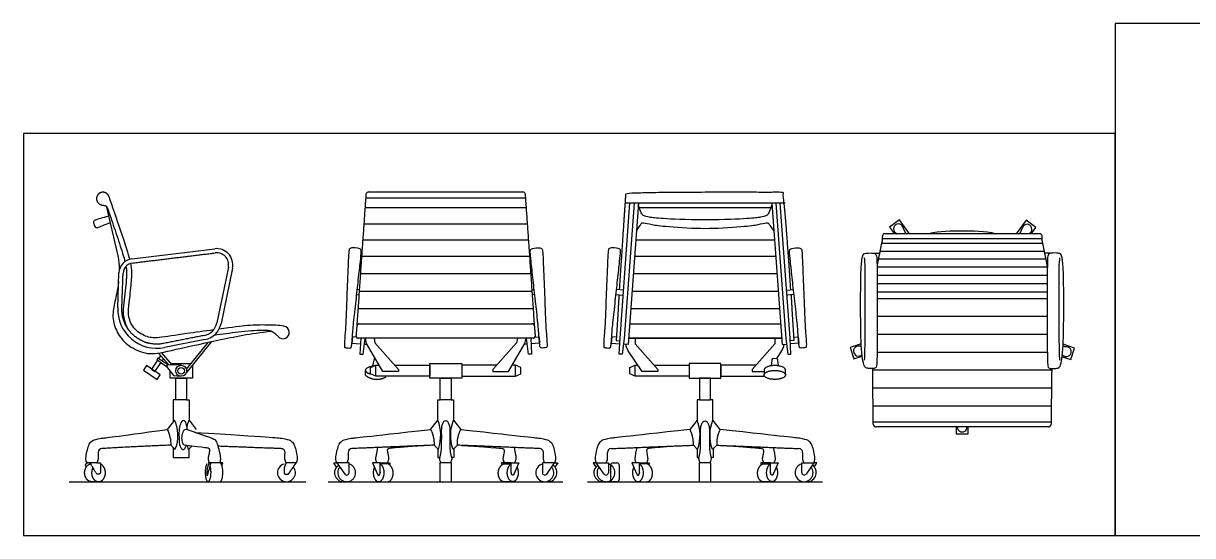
# Model space of a CAD drawing. Header units: millimetres. Extents: x 0.03 to 5.49, y -0.37 to 7.69.
# Drawn here: x 0.026 to 3.508, y 6.169 to 7.693 of the extents above; entities that cross this region are included whole.
import ezdxf

# ---------------------------------------------------------------- set-up
doc = ezdxf.new("R2010")
doc.units = ezdxf.units.MM
for name, color, linetype, true_color in [('AG-DETAILS', 7, 'Continuous', 0x66ffff), ('AG-DIAGRAM', 7, 'Continuous', 0xfecc66), ('AG-FURNITURE', 7, 'Continuous', 0x66ccff), ('X-VPRT', 6, 'Continuous', 0xff00ff)]:
    doc.layers.add(name, color=color, linetype=linetype, true_color=true_color)

msp = doc.modelspace()

# ---------------------------------------------------------------- linework, layer by layer
at = {"layer": 'AG-DETAILS'}
for points in [[(1.521, 7.1731), (1.2837, 7.1731), (1.0464, 7.1731)], [(1.5231, 7.1439), (1.2837, 7.1439), (1.0443, 7.1439)], [(2.2516, 7.1439), (2.0558, 7.1439), (1.8601, 7.1439)], [(1.5265, 7.0957), (1.2837, 7.0957), (1.0409, 7.0957)], [(1.5299, 7.0475), (1.2837, 7.0475), (1.0375, 7.0475)], [(2.2624, 7.0475), (2.0558, 7.0475), (1.8492, 7.0475)], [(2.5818, 7.0386), (2.8217, 7.0386), (3.0615, 7.0386)], [(2.5836, 7.0526), (2.8217, 7.0526), (3.0597, 7.0526)], [(1.5332, 6.9993), (1.2837, 6.9993), (1.0341, 6.9993)], [(2.266, 6.9993), (2.0558, 6.9993), (1.8457, 6.9993)], [(2.5768, 7.0154), (2.8217, 7.0154), (3.0665, 7.0154)], [(2.5681, 6.969), (2.8217, 6.969), (3.0753, 6.969)], [(2.5722, 6.9922), (2.8217, 6.9922), (3.0712, 6.9922)], [(1.5368, 6.9473), (1.2837, 6.9473), (1.0305, 6.9473)], [(2.2698, 6.9473), (2.0558, 6.9473), (1.8419, 6.9473)], [(2.5681, 6.944), (2.8217, 6.944), (3.0752, 6.944)], [(1.5404, 6.8953), (1.2837, 6.8953), (1.0269, 6.8953)], [(2.2736, 6.8953), (2.0558, 6.8953), (1.8381, 6.8953)], [(2.5681, 6.919), (2.8217, 6.919), (3.0752, 6.919)], [(2.5681, 6.894), (2.8217, 6.894), (3.0752, 6.894)], [(1.544, 6.8433), (1.2837, 6.8433), (1.0233, 6.8433)], [(2.2774, 6.8433), (2.0558, 6.8433), (1.8343, 6.8433)], [(1.8311, 6.7991), (2.0558, 6.7991), (2.2806, 6.7991)], [(3.0752, 6.8207), (2.8217, 6.8207), (2.5681, 6.8207)], [(3.0752, 6.7674), (2.8217, 6.7674), (2.5681, 6.7674)], [(3.0752, 6.7142), (2.8217, 6.7142), (2.5681, 6.7142)], [(3.0882, 6.6609), (2.8217, 6.6609), (2.5551, 6.6609)], [(3.0877, 6.6077), (2.8217, 6.6077), (2.5557, 6.6077)], [(3.0866, 6.5544), (2.8217, 6.5544), (2.5567, 6.5544)], [(3.0866, 6.5067), (2.8217, 6.5067), (2.5567, 6.5067)]]:
    msp.add_lwpolyline(points, dxfattribs=at)
at = {"layer": 'AG-DIAGRAM'}
for points in [[(0.1625, 6.3293), (0.8667, 6.3293)], [(0.9337, 6.3293), (1.6328, 6.3293)], [(1.7063, 6.3293), (2.4054, 6.3293)]]:
    msp.add_lwpolyline(points, dxfattribs=at)
at = {"layer": 'AG-FURNITURE'}
for p, q in [((0.3487, 6.9922), (0.5958, 7.0224)), ((0.6366, 6.9675), (0.6025, 6.8022)), ((0.6487, 6.965), (0.6146, 6.7997)), ((0.3068, 6.8471), (0.3106, 6.9506)), ((1.0273, 6.9004), (1.0203, 6.901)), ((1.5401, 6.9004), (1.547, 6.901)), ((1.8132, 6.8994), (1.7925, 6.901)), ((2.2984, 6.8994), (2.3192, 6.901)), ((1.0187, 6.8859), (1.0262, 6.8853)), ((1.5487, 6.8859), (1.5411, 6.8853)), ((1.7909, 6.8859), (1.8121, 6.8843)), ((2.3208, 6.8859), (2.2995, 6.8843)), ((0.5668, 6.7522), (0.4459, 6.7284)), ((0.4759, 6.5124), (0.4543, 6.4848)), ((0.2487, 6.4164), (0.2487, 6.3953)), ((0.2449, 6.3852), (0.2155, 6.3852)), ((0.2487, 6.3953), (0.2449, 6.3852)), ((0.9891, 6.3852), (0.9597, 6.3852)), ((0.993, 6.3953), (0.9891, 6.3852)), ((1.5783, 6.3852), (1.5744, 6.3953)), ((1.6077, 6.3852), (1.5783, 6.3852)), ((1.7319, 6.3852), (1.7612, 6.3852)), ((1.7612, 6.3852), (1.7651, 6.3953)), ((2.3465, 6.3953), (2.3504, 6.3852)), ((2.3504, 6.3852), (2.3798, 6.3852)), ((1.0885, 6.3563), (1.0885, 6.3557)), ((1.4789, 6.3563), (1.4789, 6.3557)), ((1.8606, 6.3563), (1.8606, 6.3557)), ((2.251, 6.3563), (2.251, 6.3557))]:
    msp.add_line(p, q, dxfattribs=at)
for points in [[(0.2721, 7.15), (0.3079, 6.9971)], [(1.8447, 7.1579), (1.8153, 6.755), (1.8096, 6.7084), (1.8005, 6.7088), (1.8028, 6.756), (1.8321, 7.1579)], [(1.8573, 7.1579), (1.8266, 6.7377), (1.8133, 6.7388)], [(2.2544, 7.1579), (2.2851, 6.7377), (2.2984, 6.7388)], [(2.2669, 7.1579), (2.2964, 6.755), (2.302, 6.7084), (2.3112, 6.7088), (2.3089, 6.756), (2.2795, 7.1579)], [(2.6648, 7.0669), (2.6348, 7.1082), (2.6056, 7.087), (2.6202, 7.0669)], [(3.027, 7.0669), (3.0409, 7.0859), (3.0117, 7.1071), (2.9824, 7.0669)], [(2.5577, 7.0091), (2.5755, 7.0091)], [(3.0856, 7.0091), (3.0678, 7.0091)], [(3.0752, 6.8739), (2.8217, 6.8739), (2.5681, 6.8739)], [(1.797, 6.8427), (1.7912, 6.7492), (1.8024, 6.7487)], [(2.3147, 6.8427), (2.3205, 6.7492), (2.3093, 6.7487)], [(1.0177, 6.7595), (1.0058, 6.7605), (1.0043, 6.7418), (1.0298, 6.7397)], [(1.0306, 6.756), (1.0283, 6.7088), (1.0375, 6.7084), (1.0433, 6.756)], [(1.0701, 6.756), (1.0729, 6.7426), (1.143, 6.6634), (1.143, 6.6567), (1.0962, 6.6567), (1.048, 6.7406), (1.0445, 6.756)], [(1.4972, 6.756), (1.4945, 6.7426), (1.4244, 6.6634), (1.4244, 6.6567), (1.4711, 6.6567), (1.5193, 6.7406), (1.5228, 6.756)], [(1.5368, 6.756), (1.539, 6.7088), (1.5299, 6.7084), (1.5241, 6.756)], [(1.5496, 6.7595), (1.5615, 6.7605), (1.563, 6.7418), (1.5375, 6.7397)], [(1.7918, 6.7594), (1.778, 6.7605), (1.7765, 6.7418), (1.802, 6.7397)], [(1.8477, 6.756), (1.8477, 6.7396), (1.9152, 6.6634), (1.9152, 6.6567), (1.8684, 6.6567), (1.827, 6.7191), (1.8209, 6.7319), (1.8209, 6.7382)], [(2.2837, 6.756), (2.0558, 6.756), (1.8279, 6.756)], [(1.828, 6.756), (2.0558, 6.756), (2.2837, 6.756)], [(2.264, 6.756), (2.264, 6.7396), (2.1965, 6.6634), (2.1965, 6.6567), (2.2318, 6.6567)], [(2.3199, 6.7594), (2.3337, 6.7605), (2.3352, 6.7418), (2.3097, 6.7397)], [(0.5115, 6.6645), (0.5762, 6.7439)], [(0.5862, 6.7461), (0.5117, 6.6546)], [(1.0412, 6.7388), (1.0495, 6.7381)], [(1.5262, 6.7388), (1.5179, 6.7381)], [(2.2692, 6.6958), (2.2847, 6.7191), (2.2908, 6.7319), (2.2908, 6.7382)], [(2.5209, 6.7395), (2.4882, 6.7288), (2.4993, 6.6945), (2.524, 6.7025)], [(3.1192, 6.7013), (3.1452, 6.6928), (3.1564, 6.7271), (3.1223, 6.7382)], [(0.4254, 6.6908), (0.4074, 6.6643), (0.4179, 6.6572), (0.4359, 6.6837)], [(0.4587, 6.677), (0.4283, 6.7122)], [(0.4348, 6.7046), (0.4286, 6.6955)], [(0.4358, 6.7135), (0.4676, 6.6767)], [(0.4391, 6.6884), (0.4434, 6.6947)], [(1.0671, 6.6743), (1.0721, 6.6986)], [(0.4525, 6.6725), (0.4732, 6.6455), (0.494, 6.643)], [(0.496, 6.6757), (0.4557, 6.6772)], [(0.5293, 6.6762), (0.5293, 6.6378), (0.4626, 6.6378), (0.4626, 6.6593)], [(0.4641, 6.6807), (0.5247, 6.6807)], [(1.0441, 6.6616), (1.0441, 6.647)], [(1.0759, 6.6429), (1.0598, 6.6498), (1.0598, 6.6594), (1.0598, 6.669), (1.0759, 6.676)], [(1.1318, 6.676), (1.2361, 6.676), (1.2361, 6.6429), (1.0759, 6.6429), (1.0759, 6.676), (1.0852, 6.676)], [(1.4355, 6.676), (1.3313, 6.676), (1.3313, 6.6429), (1.4915, 6.6429), (1.4915, 6.676), (1.4822, 6.676)], [(1.4915, 6.6429), (1.5075, 6.6498), (1.5075, 6.6594), (1.5075, 6.669), (1.4915, 6.676)], [(1.8481, 6.6429), (1.832, 6.6498), (1.832, 6.6594), (1.832, 6.669), (1.8481, 6.676)], [(1.904, 6.676), (2.0083, 6.676), (2.0083, 6.6429), (1.8481, 6.6429), (1.8481, 6.676), (1.8556, 6.676)], [(2.2077, 6.676), (2.1034, 6.676), (2.1034, 6.6429), (2.2334, 6.6429)], [(2.2318, 6.6616), (2.2318, 6.647)], [(2.2955, 6.647), (2.2955, 6.6616)], [(0.4797, 6.5731), (0.4725, 6.5731), (0.4725, 6.5081)], [(0.5122, 6.5731), (0.5194, 6.5731), (0.5194, 6.5124), (0.541, 6.4848)], [(1.2387, 6.4848), (1.2602, 6.5124), (1.2602, 6.5731), (1.2674, 6.5731)], [(1.2999, 6.5731), (1.3071, 6.5731), (1.3071, 6.5124), (1.3287, 6.4848)], [(2.0396, 6.5731), (2.0324, 6.5731), (2.0324, 6.5124), (2.0108, 6.4848)], [(2.1008, 6.4848), (2.0793, 6.5124), (2.0793, 6.5731), (2.0721, 6.5731)], [(2.8036, 6.4923), (2.8036, 6.4721), (2.8397, 6.4721), (2.8397, 6.4923)], [(1.2489, 6.4379), (1.2617, 6.4255)], [(1.2599, 6.4273), (1.2599, 6.4014), (1.2657, 6.4014)], [(1.3075, 6.4273), (1.3075, 6.4014), (1.3017, 6.4014)], [(1.3184, 6.4379), (1.3056, 6.4255)], [(2.0211, 6.4379), (2.0339, 6.4255)], [(2.032, 6.4273), (2.032, 6.4014), (2.0378, 6.4014)], [(2.0796, 6.4273), (2.0796, 6.4014), (2.0738, 6.4014)], [(2.0906, 6.4379), (2.0778, 6.4255)], [(0.6112, 6.3852), (0.5761, 6.3852)], [(0.6172, 6.3775), (0.6195, 6.3852), (0.6112, 6.3852)], [(0.9583, 6.3726), (0.9503, 6.3852), (0.9597, 6.3852)], [(0.9597, 6.3852), (0.9829, 6.3519)], [(0.9958, 6.356), (0.9958, 6.3852), (0.9891, 6.3852)], [(1.0885, 6.3557), (1.0885, 6.3852), (1.0659, 6.3852)], [(1.0659, 6.3852), (1.0805, 6.3519)], [(1.0885, 6.3852), (1.1177, 6.3852), (1.1177, 6.3803)], [(1.111, 6.3826), (1.0885, 6.3826)], [(1.4789, 6.3852), (1.4497, 6.3852), (1.4497, 6.3803)], [(1.4563, 6.3826), (1.4789, 6.3826)], [(1.4789, 6.3557), (1.4789, 6.3852), (1.5015, 6.3852)], [(1.5015, 6.3852), (1.4869, 6.3519)], [(1.5783, 6.3852), (1.5715, 6.3852), (1.5715, 6.356)], [(1.5844, 6.3519), (1.6077, 6.3852)], [(1.6077, 6.3852), (1.6171, 6.3852), (1.609, 6.3726)], [(1.7319, 6.3852), (1.7224, 6.3852), (1.7305, 6.3726)], [(1.7551, 6.3519), (1.7319, 6.3852)], [(1.7612, 6.3852), (1.768, 6.3852), (1.768, 6.356)], [(1.8606, 6.3557), (1.8606, 6.3852), (1.8381, 6.3852)], [(1.8381, 6.3852), (1.8526, 6.3519)], [(1.8606, 6.3852), (1.8898, 6.3852), (1.8898, 6.3803)], [(1.8832, 6.3826), (1.8606, 6.3826)], [(2.251, 6.3852), (2.2218, 6.3852), (2.2218, 6.3803)], [(2.2285, 6.3826), (2.251, 6.3826)], [(2.251, 6.3557), (2.251, 6.3852), (2.2736, 6.3852)], [(2.2736, 6.3852), (2.259, 6.3519)], [(2.3437, 6.356), (2.3437, 6.3852), (2.3504, 6.3852)], [(2.3798, 6.3852), (2.3566, 6.3519)], [(2.3812, 6.3726), (2.3892, 6.3852), (2.3798, 6.3852)], [(0.5761, 6.3293), (0.6112, 6.3293)], [(0.9887, 6.3293), (0.9791, 6.3293)], [(1.0841, 6.3293), (1.111, 6.3293)], [(1.4833, 6.3293), (1.4563, 6.3293)], [(1.5786, 6.3293), (1.5882, 6.3293)], [(1.7609, 6.3293), (1.7513, 6.3293)], [(1.8562, 6.3293), (1.8832, 6.3293)], [(2.2554, 6.3293), (2.2285, 6.3293)], [(2.3508, 6.3293), (2.3604, 6.3293)]]:
    msp.add_lwpolyline(points, dxfattribs=at)
for points in [[(0.4229, 6.6926), (0.4525, 6.6725), (0.4557, 6.6772), (0.426, 6.6973)], [(0.3834, 6.6616), (0.4242, 6.6338), (0.4331, 6.6469), (0.3922, 6.6746)], [(1.3313, 6.6378), (1.2361, 6.6378), (1.2361, 6.681), (1.3313, 6.681)], [(2.0083, 6.6378), (2.1034, 6.6378), (2.1034, 6.681), (2.0083, 6.681)], [(0.5122, 6.5731), (0.4797, 6.5731), (0.4797, 6.6378), (0.5122, 6.6378)], [(1.2999, 6.5731), (1.2674, 6.5731), (1.2674, 6.6378), (1.2999, 6.6378)], [(2.0396, 6.5731), (2.0721, 6.5731), (2.0721, 6.6378), (2.0396, 6.6378)], [(1.3012, 6.3852), (1.2661, 6.3852), (1.2661, 6.3293), (1.3012, 6.3293)], [(2.0734, 6.3852), (2.0383, 6.3852), (2.0383, 6.3293), (2.0734, 6.3293)]]:
    msp.add_lwpolyline(points, close=True, dxfattribs=at)
msp.add_polyline3d([(0.4722, 6.4306, 0.0828), (0.4722, 6.4014, 0.0828), (0.514, 6.4014, 0), (0.5198, 6.4014, 0), (0.5198, 6.4273, 0)], dxfattribs=at)
for radius in [0.0164, 0.00972]:
    msp.add_circle((0.496, 6.6593), radius, dxfattribs=at)
for centre, radius, start, end in [((1.0539, 7.1849), 0.0067, 90, 175.9204), ((1.5134, 7.1849), 0.0067, 4.0796, 90), ((2.6318, 7.0816), 0.0145, 22.8799, 229.1201), ((3.0147, 7.0806), 0.0145, 310.8799, 157.1201), ((0.6016, 6.9747), 0.0481, 348.366, 96.9834), ((0.6016, 6.9747), 0.0357, 348.366, 96.9834), ((0.354, 6.949), 0.0435, 96.9834, 177.9255), ((0.354, 6.949), 0.0311, 96.9834, 177.9255), ((0.4234, 6.8429), 0.1167, 177.9255, 281.1519), ((0.555, 6.8119), 0.0485, 281.1519, 348.366), ((0.555, 6.8119), 0.0609, 281.1519, 348.366), ((0.7989, 6.7736), 0.0189, 219.976, 81.5914), ((1.0259, 6.7931), 0.00598, 90, 175.0742), ((1.5415, 6.7931), 0.00598, 4.9258, 90), ((1.0232, 6.7619), 0.00598, 175.0742, 270), ((1.5441, 6.7619), 0.00598, 270, 4.9258), ((2.5124, 6.7177), 0.0145, 94.8799, 301.1201), ((3.1321, 6.7161), 0.0145, 238.8799, 85.1201), ((2.5651, 6.5007), 0.00838, 180, 269.9834), ((2.8217, 6.4918), 0.0145, 177.8753, 2.1247), ((3.0782, 6.5007), 0.00838, 270.0166, 0), ((0.2602, 6.4164), 0.0114, 92.3761, 180), ((1.0044, 6.4164), 0.0114, 92.3761, 180), ((1.563, 6.4164), 0.0114, 0, 87.6239), ((1.7765, 6.4164), 0.0114, 92.3761, 180), ((2.3351, 6.4164), 0.0114, 0, 87.6239), ((0.8093, 6.356), 0.0267, 105.4097, 39.6662), ((0.9791, 6.356), 0.0267, 123.2245, 270.0035), ((0.9887, 6.356), 0.0267, 140.3338, 74.5903), ((1.27, 6.3967), 0.00524, 167.2906, 201.7732), ((1.2974, 6.3967), 0.00524, 338.2268, 12.7094), ((1.5786, 6.356), 0.0267, 105.4097, 39.6662), ((1.5882, 6.356), 0.0267, 269.9965, 56.7755), ((1.7513, 6.356), 0.0267, 123.2245, 270.0035), ((1.7609, 6.356), 0.0267, 140.3338, 74.5903), ((1.7819, 6.3784), 0.00682, 90, 180), ((1.7936, 6.3784), 0.00682, 0, 90), ((2.0422, 6.3967), 0.00524, 167.2906, 201.7732), ((2.0695, 6.3967), 0.00524, 338.2268, 12.7094), ((2.3508, 6.356), 0.0267, 105.4097, 39.6662), ((2.3604, 6.356), 0.0267, 269.9965, 56.7755), ((0.9887, 6.356), 0.00708, 214.9241, 360), ((1.5786, 6.356), 0.00708, 180, 325.0759), ((1.7609, 6.356), 0.00708, 214.9241, 360), ((2.3508, 6.356), 0.00708, 180, 325.0759), ((1.7819, 6.3361), 0.00682, 180, 270), ((1.7936, 6.3361), 0.00682, 270, 0)]:
    msp.add_arc(centre, radius, start, end, dxfattribs=at)
for points, weights, degree, knots in [([(0.2821, 7.1755), (0.2794, 7.1834), (0.2737, 7.1888), (0.266, 7.1902), (0.2584, 7.1916), (0.2512, 7.1886), (0.2469, 7.1821), (0.2425, 7.1756), (0.2425, 7.1678), (0.2468, 7.1612), (0.2511, 7.1547), (0.2583, 7.1516), (0.2714, 7.1515), (0.2745, 7.1489), (0.2781, 7.1389)], [0.925416119531, 0.88956640244, 0.88956640244, 1, 0.88956640244, 0.88956640244, 1, 0.88956640244, 0.88956640244, 1, 0.88956640244, 0.88956640244, 1, 1, 1], 3, [6.7915084, 6.7915084, 6.7915084, 6.7915084, 6.8916126, 6.8916126, 6.8916126, 6.9698663, 6.9698663, 6.9698663, 7.04812, 7.04812, 7.04812, 7.1263737, 7.1263737, 7.1770065, 7.1770065, 7.1770065, 7.1770065]), ([(2.8217, 7.0669), (2.7446, 7.0669), (2.6675, 7.0669), (2.5904, 7.0669), (2.5864, 7.0669), (2.5837, 7.0641), (2.5837, 7.0559), (2.5837, 7.0495), (2.5827, 7.0424), (2.5809, 7.0348), (2.5787, 7.0247), (2.5729, 6.9965), (2.5694, 6.9799), (2.568, 6.9703)], [1, 1, 1, 1, 0.804737854124, 0.804737854124, 1, 1, 1, 1, 1, 1, 1, 1], 3, [1.970938, 1.970938, 1.970938, 1.970938, 2.760825, 2.760825, 2.760825, 2.811203, 2.811203, 2.811203, 2.884523, 2.884523, 2.884523, 2.961822, 3.059741, 3.059741, 3.059741, 3.059741]), ([(3.0753, 6.9703), (3.0739, 6.9799), (3.0704, 6.9965), (3.0646, 7.0247), (3.0624, 7.0348), (3.0606, 7.0424), (3.0596, 7.0495), (3.0596, 7.0601), (3.0596, 7.0641), (3.0569, 7.0669), (3.0529, 7.0669), (2.9758, 7.0669), (2.8987, 7.0669), (2.8217, 7.0669)], [1, 1, 1, 1, 1, 1, 1, 1, 0.804737854124, 0.804737854124, 1, 1, 1, 1], 3, [0.882134, 0.882134, 0.882134, 0.882134, 0.980053, 1.057352, 1.057352, 1.057352, 1.145001, 1.145001, 1.145001, 1.18105, 1.18105, 1.18105, 1.970938, 1.970938, 1.970938, 1.970938]), ([(0.4436, 6.7406), (0.3941, 6.7308), (0.3557, 6.7635), (0.3174, 6.7962), (0.3192, 6.8466)], [1, 0.900268706451, 1, 0.900268706451, 1], 2, [2.148493, 2.148493, 2.148493, 2.4643431, 2.4643431, 2.7801932, 2.7801932, 2.7801932]), ([(1.073, 6.6747), (1.0341, 6.6684), (1.0468, 6.6563), (1.0509, 6.6523), (1.0598, 6.6501)], [0.901811863266, 0.707106781187, 1, 0.880730889716, 0.858596979254], 2, [0.2648087, 0.2648087, 0.2648087, 0.3453169, 0.3453169, 0.3781007, 0.3781007, 0.3781007]), ([(2.2955, 6.6616), (2.2955, 6.6748), (2.2636, 6.6748), (2.2318, 6.6748), (2.2318, 6.6616)], [0.999468610527, 0.707106781187, 1, 0.707106781187, 0.999468611602], 2, [0, 0, 0, 0.0699888, 0.0699888, 0.1399775, 0.1399775, 0.1399775]), ([(2.2636, 6.6337), (2.2955, 6.6337), (2.2955, 6.647), (2.2955, 6.6602), (2.2636, 6.6602), (2.2318, 6.6602), (2.2318, 6.647), (2.2318, 6.6337), (2.2636, 6.6337)], [1, 0.707106781187, 1, 0.707106781187, 1, 0.707106781187, 1, 0.707106781187, 1], 2, [0, 0, 0, 0.0699253, 0.0699253, 0.1398506, 0.1398506, 0.2097758, 0.2097758, 0.2797011, 0.2797011, 0.2797011]), ([(1.0441, 6.647), (1.0594, 6.6296), (1.0885, 6.6348), (1.1016, 6.6372), (1.1061, 6.6429)], [0.884505020417, 0.707106781187, 1, 0.843034823976, 0.854308889434], 2, [0.051036, 0.051036, 0.051036, 0.1332597, 0.1332597, 0.1773244, 0.1773244, 0.1773244]), ([(0.8089, 6.3852), (0.8022, 6.3755), (0.8022, 6.3657), (0.8022, 6.356), (0.8022, 6.3528), (0.8041, 6.3502), (0.8151, 6.3519), (0.8228, 6.363), (0.8306, 6.3741), (0.8383, 6.3852), (0.8285, 6.3852), (0.8187, 6.3852), (0.8089, 6.3852), (0.8076, 6.3886), (0.8063, 6.3919), (0.805, 6.3953), (0.805, 6.4023), (0.805, 6.4093), (0.805, 6.4164), (0.805, 6.4228), (0.8006, 6.4275), (0.7941, 6.4278), (0.7247, 6.4301), (0.6642, 6.4325), (0.6063, 6.4348)], [1, 1, 1, 1, 0.870832425286, 0.870832425286, 1, 1, 1, 1, 1, 1, 1, 1, 1, 1, 1, 1, 1, 0.814410389158, 0.814410389158, 1, 1, 1, 1], 3, [-1.573731, -1.573731, -1.573731, -1.573731, -1.473764, -1.473764, -1.473764, -1.242779, -1.242779, -1.242779, -1.10393, -1.10393, -1.10393, -1.003405, -1.003405, -1.003405, -0.966406, -0.966406, -0.966406, -0.894227, -0.894227, -0.894227, -0.834562, -0.834562, -0.834562, -0.252598, -0.252598, -0.252598, -0.252598]), ([(0.2497, 6.3293), (0.246, 6.3293), (0.2289, 6.3293), (0.2136, 6.3293), (0.2092, 6.3483), (0.2048, 6.3674), (0.2176, 6.3783)], [1, 1, 1, 0.801830600764, 1, 0.801830600764, 1], 2, [-0.0322944, -0.0322944, -0.0322944, 0, 0, 0.1148419, 0.1148419, 0.2296838, 0.2296838, 0.2296838]), ([(0.2449, 6.3852), (0.2523, 6.3852), (0.2552, 6.3852), (0.2552, 6.3706), (0.2552, 6.356), (0.2552, 6.3508), (0.2443, 6.3519), (0.2345, 6.3686), (0.2247, 6.3852)], [1, 1, 1, 1, 1, 0.806248637929, 1, 1, 1], 2, [0.9905138, 0.9905138, 0.9905138, 1.0131981, 1.0131981, 1.1114485, 1.1114485, 1.3384674, 1.3384674, 1.4749326, 1.4749326, 1.4749326]), ([(0.2329, 6.3712), (0.2249, 6.3562), (0.2327, 6.3411), (0.2413, 6.3246), (0.2559, 6.3305), (0.2705, 6.3365), (0.2703, 6.3565), (0.27, 6.3764), (0.2552, 6.3817)], [0.974474453576, 0.814625368815, 1, 0.800918927063, 1, 0.800918927063, 1, 0.800918927063, 1], 2, [0.2275238, 0.2275238, 0.2275238, 0.3347135, 0.3347135, 0.4498288, 0.4498288, 0.564944, 0.564944, 0.6800592, 0.6800592, 0.6800592]), ([(0.5722, 6.3822), (0.5675, 6.3745), (0.5675, 6.3573), (0.5675, 6.3293), (0.5761, 6.3293), (0.5847, 6.3293), (0.5847, 6.3573), (0.5847, 6.3683), (0.5824, 6.3763)], [0.875813559585, 0.796457626533, 1, 0.707106781187, 1, 0.707106781187, 1, 0.85955783996, 0.853799578691], 2, [0.192605, 0.192605, 0.192605, 0.2951659, 0.2951659, 0.4427489, 0.4427489, 0.5903319, 0.5903319, 0.6610978, 0.6610978, 0.6610978]), ([(0.6112, 6.3293), (0.6199, 6.3293), (0.6199, 6.3573), (0.6199, 6.3852), (0.6112, 6.3852)], [0.99999985561, 0.707106781187, 1, 0.707106851018, 0.999999860338], 2, [0.3060877, 0.3060877, 0.3060877, 0.4536708, 0.4536708, 0.6012537, 0.6012537, 0.6012537]), ([(1.0714, 6.3726), (1.0693, 6.3684), (1.0684, 6.3631), (1.0641, 6.3374), (1.0798, 6.3303), (1.0954, 6.3232), (1.0998, 6.3489), (1.1041, 6.3746), (1.0884, 6.3817)], [0.884920443178, 0.921329481496, 1, 0.707106781187, 1, 0.707106781187, 1, 0.707106781187, 1], 2, [0.1030067, 0.1030067, 0.1030067, 0.1408346, 0.1408346, 0.2816691, 0.2816691, 0.4225037, 0.4225037, 0.5633382, 0.5633382, 0.5633382]), ([(1.111, 6.3293), (1.1234, 6.3293), (1.1267, 6.3489), (1.131, 6.3746), (1.111, 6.3826)], [0.913096946813, 0.760172707792, 1, 0.707106781187, 0.91309691623], 2, [0.0905984, 0.0905984, 0.0905984, 0.217404, 0.217404, 0.3722675, 0.3722675, 0.3722675]), ([(1.4563, 6.3293), (1.4439, 6.3293), (1.4407, 6.3489), (1.4363, 6.3746), (1.4563, 6.3826)], [0.913096946813, 0.760172707792, 1, 0.707106781187, 0.91309691623], 2, [0.0905984, 0.0905984, 0.0905984, 0.217404, 0.217404, 0.3722675, 0.3722675, 0.3722675]), ([(1.496, 6.3726), (1.4981, 6.3684), (1.4989, 6.3631), (1.5033, 6.3374), (1.4876, 6.3303), (1.4719, 6.3232), (1.4676, 6.3489), (1.4633, 6.3746), (1.479, 6.3817)], [0.884920443178, 0.921329481496, 1, 0.707106781187, 1, 0.707106781187, 1, 0.707106781187, 1], 2, [0.1030067, 0.1030067, 0.1030067, 0.1408346, 0.1408346, 0.2816691, 0.2816691, 0.4225037, 0.4225037, 0.5633382, 0.5633382, 0.5633382]), ([(1.8436, 6.3726), (1.8415, 6.3684), (1.8406, 6.3631), (1.8362, 6.3374), (1.8519, 6.3303), (1.8676, 6.3232), (1.8719, 6.3489), (1.8762, 6.3746), (1.8606, 6.3817)], [0.884920443178, 0.921329481496, 1, 0.707106781187, 1, 0.707106781187, 1, 0.707106781187, 1], 2, [0.1030067, 0.1030067, 0.1030067, 0.1408346, 0.1408346, 0.2816691, 0.2816691, 0.4225037, 0.4225037, 0.5633382, 0.5633382, 0.5633382]), ([(1.8832, 6.3293), (1.8956, 6.3293), (1.8989, 6.3489), (1.9032, 6.3746), (1.8832, 6.3826)], [0.913096946813, 0.760172707792, 1, 0.707106781187, 0.91309691623], 2, [0.0905984, 0.0905984, 0.0905984, 0.217404, 0.217404, 0.3722675, 0.3722675, 0.3722675]), ([(2.2285, 6.3293), (2.2161, 6.3293), (2.2128, 6.3489), (2.2085, 6.3746), (2.2285, 6.3826)], [0.913096946813, 0.760172707792, 1, 0.707106781187, 0.91309691623], 2, [0.0905984, 0.0905984, 0.0905984, 0.217404, 0.217404, 0.3722675, 0.3722675, 0.3722675]), ([(2.2681, 6.3726), (2.2702, 6.3684), (2.2711, 6.3631), (2.2754, 6.3374), (2.2598, 6.3303), (2.2441, 6.3232), (2.2398, 6.3489), (2.2354, 6.3746), (2.2511, 6.3817)], [0.884920443178, 0.921329481496, 1, 0.707106781187, 1, 0.707106781187, 1, 0.707106781187, 1], 2, [0.1030067, 0.1030067, 0.1030067, 0.1408346, 0.1408346, 0.2816691, 0.2816691, 0.4225037, 0.4225037, 0.5633382, 0.5633382, 0.5633382]), ([(1.0805, 6.3519), (1.0818, 6.3489), (1.0841, 6.3489), (1.0885, 6.3489), (1.0885, 6.356), (1.0885, 6.3561), (1.0885, 6.3563)], [0.859945112385, 0.822958521993, 1, 0.707106781187, 1, 0.99128401408, 0.983086772915], 2, [0.12218197, 0.12218197, 0.12218197, 0.14473313, 0.14473313, 0.18204123, 0.18204123, 0.18315146, 0.18315146, 0.18315146]), ([(1.4869, 6.3519), (1.4856, 6.3489), (1.4833, 6.3489), (1.4789, 6.3489), (1.4789, 6.356), (1.4789, 6.3561), (1.4789, 6.3563)], [0.859945112385, 0.822958521993, 1, 0.707106781187, 1, 0.99128401408, 0.983086772915], 2, [0.12218197, 0.12218197, 0.12218197, 0.14473313, 0.14473313, 0.18204123, 0.18204123, 0.18315146, 0.18315146, 0.18315146]), ([(1.8526, 6.3519), (1.854, 6.3489), (1.8562, 6.3489), (1.8606, 6.3489), (1.8606, 6.356), (1.8606, 6.3561), (1.8606, 6.3563)], [0.859945112385, 0.822958521993, 1, 0.707106781187, 1, 0.99128401408, 0.983086772915], 2, [0.12218197, 0.12218197, 0.12218197, 0.14473313, 0.14473313, 0.18204123, 0.18204123, 0.18315146, 0.18315146, 0.18315146]), ([(2.259, 6.3519), (2.2577, 6.3489), (2.2554, 6.3489), (2.251, 6.3489), (2.251, 6.356), (2.251, 6.3561), (2.251, 6.3563)], [0.859945112385, 0.822958521993, 1, 0.707106781187, 1, 0.99128401408, 0.983086772915], 2, [0.12218197, 0.12218197, 0.12218197, 0.14473313, 0.14473313, 0.18204123, 0.18204123, 0.18315146, 0.18315146, 0.18315146])]:
    msp.add_rational_spline(points, weights, degree=degree, knots=knots, dxfattribs=at)
for points, degree, knots in [([(0.3428, 6.991), (0.3406, 6.9991), (0.3307, 7.0327), (0.296, 7.1344), (0.2854, 7.1654), (0.2821, 7.1755)], 3, [6.3005185, 6.3005185, 6.3005185, 6.3005185, 6.3924362, 6.6161066, 6.7915084, 6.7915084, 6.7915084, 6.7915084]), ([(2.0558, 7.1903), (1.8733, 7.1903), (1.8197, 7.1859), (1.8157, 7.1368), (1.8006, 6.9004)], 2, [-0.015542, -0.015542, -0.015542, 0.336959, 0.336959, 1.930358, 1.930358, 1.930358]), ([(2.311, 6.9004), (2.296, 7.1368), (2.2872, 7.1903), (2.2384, 7.1903), (2.0558, 7.1903)], 2, [-1.961441, -1.961441, -1.961441, -0.343927, -0.343927, -0.015542, -0.015542, -0.015542]), ([(0.2781, 7.1389), (0.285, 7.1184), (0.2992, 7.077), (0.3156, 7.028), (0.3244, 6.9994), (0.3285, 6.9843)], 3, [7.1770065, 7.1770065, 7.1770065, 7.1770065, 7.4067744, 7.640266, 7.7240814, 7.7240814, 7.7240814, 7.7240814]), ([(2.0558, 7.1579), (2.0198, 7.1579), (1.9815, 7.1579), (1.8741, 7.1579), (1.8176, 7.1579)], 3, [-0.057049, -0.057049, -0.057049, -0.057049, 0.315355, 1.069962, 1.069962, 1.069962, 1.069962]), ([(2.2941, 7.1579), (2.2376, 7.1579), (2.1302, 7.1579), (2.0919, 7.1579), (2.0558, 7.1579)], 3, [-1.184059, -1.184059, -1.184059, -1.184059, -0.429452, -0.057049, -0.057049, -0.057049, -0.057049]), ([(0.2792, 7.1196), (0.2597, 7.1141), (0.2492, 7.1111), (0.2363, 7.1062), (0.2342, 7.1015), (0.2355, 7.0925), (0.2409, 7.0861), (0.2461, 7.0847), (0.2563, 7.0888), (0.2665, 7.0929), (0.2838, 7.0999)], 3, [0, 0, 0, 0, 0.1211988, 0.1211988, 0.1211988, 0.166955, 0.2145398, 0.2145398, 0.2145398, 0.3247954, 0.3247954, 0.3247954, 0.3247954]), ([(0.3315, 6.9705), (0.3333, 6.9571), (0.3337, 6.9409), (0.3309, 6.9128), (0.3278, 6.8795), (0.3238, 6.8517), (0.3229, 6.8295), (0.3259, 6.8102), (0.3313, 6.7945), (0.336, 6.786)], 3, [8.8787962, 8.8787962, 8.8787962, 8.8787962, 8.949177, 9.0484876, 9.1735904, 9.2999798, 9.3425904, 9.4059397, 9.5036218, 9.5036218, 9.5036218, 9.5036218]), ([(0.5922, 6.7809), (0.5662, 6.7774), (0.4988, 6.7683), (0.4222, 6.7554), (0.3919, 6.759), (0.3503, 6.7842), (0.3364, 6.8281), (0.3406, 6.8561), (0.3481, 6.925), (0.3498, 6.9544), (0.3469, 6.9731), (0.3457, 6.979)], 3, [4.437373, 4.437373, 4.437373, 4.437373, 4.603073, 4.826744, 5.050414, 5.274084, 5.497755, 5.721425, 5.945096, 6.168766, 6.249967, 6.249967, 6.249967, 6.249967]), ([(0.8016, 6.7923), (0.7863, 6.7945), (0.7499, 6.796), (0.6957, 6.7952), (0.6499, 6.7887), (0.6086, 6.7831)], 3, [11.3478211, 11.3478211, 11.3478211, 11.3478211, 11.550397, 11.7818285, 12.01326, 12.01326, 12.01326, 12.01326]), ([(0.5946, 6.7657), (0.6183, 6.7689), (0.6551, 6.7737), (0.7034, 6.7797), (0.7317, 6.7801), (0.7469, 6.78), (0.7505, 6.78)], 3, [10.4321825, 10.4321825, 10.4321825, 10.4321825, 10.6740029, 10.8061932, 10.9234454, 10.9593291, 10.9593291, 10.9593291, 10.9593291]), ([(2.2538, 6.6742), (2.2555, 6.689), (2.2556, 6.694), (2.2575, 6.6966), (2.2636, 6.6966)], 3, [-0.1111424, -0.1111424, -0.1111424, -0.1111424, -0.0584982, 0, 0, 0, 0]), ([(2.2636, 6.6966), (2.2698, 6.6966), (2.2716, 6.694), (2.2717, 6.689), (2.2734, 6.6742)], 3, [0, 0, 0, 0, 0.0584982, 0.1111424, 0.1111424, 0.1111424, 0.1111424]), ([(0.2135, 6.3736), (0.211, 6.3775), (0.2085, 6.3813), (0.2155, 6.3852), (0.2113, 6.3936), (0.212, 6.4025), (0.2164, 6.4245), (0.2214, 6.4417), (0.2304, 6.452), (0.2513, 6.4588), (0.2909, 6.462), (0.4543, 6.4848), (0.4618, 6.4704), (0.4652, 6.4548), (0.4646, 6.4379), (0.4688, 6.4338), (0.4731, 6.4296), (0.4774, 6.4255), (0.4926, 6.4507), (0.4862, 6.4918), (0.4759, 6.5124)], 3, [-0.078016, -0.078016, -0.078016, -0.078016, 0, 0, 0, 0.189949, 0.379899, 0.569848, 0.759798, 0.949747, 1.139697, 1.139697, 1.139697, 1.306571, 1.306571, 1.306571, 1.366787, 1.366787, 1.366787, 1.671282, 1.671282, 1.671282, 1.671282]), ([(1.2978, 6.4184), (1.2971, 6.4314), (1.2963, 6.4635), (1.2973, 6.489), (1.295, 6.4977), (1.2888, 6.5108), (1.2837, 6.5108), (1.2785, 6.5108), (1.2723, 6.4977), (1.2701, 6.489), (1.271, 6.4635), (1.2703, 6.4314), (1.2695, 6.4184)], 3, [0.116274, 0.116274, 0.116274, 0.116274, 0.1997813, 0.2832885, 0.3667958, 0.4503031, 0.4503031, 0.4503031, 0.5338103, 0.6173176, 0.7008248, 0.7843321, 0.7843321, 0.7843321, 0.7843321]), ([(2.0417, 6.4184), (2.0424, 6.4314), (2.0432, 6.4635), (2.0422, 6.489), (2.0445, 6.4977), (2.0507, 6.5108), (2.0558, 6.5108), (2.061, 6.5108), (2.0672, 6.4977), (2.0694, 6.489), (2.0685, 6.4635), (2.0693, 6.4314), (2.07, 6.4184)], 3, [0.116274, 0.116274, 0.116274, 0.116274, 0.1997813, 0.2832885, 0.3667958, 0.4503031, 0.4503031, 0.4503031, 0.5338103, 0.6173176, 0.7008248, 0.7843321, 0.7843321, 0.7843321, 0.7843321]), ([(2.8217, 6.4923), (2.6784, 6.4923), (2.6437, 6.4923), (2.6201, 6.4923), (2.6194, 6.4923)], 3, [-0.4399764, -0.4399764, -0.4399764, -0.4399764, -0.0843225, -0.0734728, -0.0734728, -0.0734728, -0.0734728]), ([(3.0239, 6.4923), (3.0232, 6.4923), (2.9996, 6.4923), (2.9649, 6.4923), (2.8217, 6.4923)], 3, [-0.8064799, -0.8064799, -0.8064799, -0.8064799, -0.7956302, -0.4399764, -0.4399764, -0.4399764, -0.4399764]), ([(0.5288, 6.4361), (0.5252, 6.4325), (0.5215, 6.429), (0.5179, 6.4255), (0.5165, 6.4297), (0.5154, 6.4338), (0.5144, 6.4379)], 3, [0.00888009, 0.00888009, 0.00888009, 0.00888009, 0.0602159, 0.0602159, 0.0602159, 0.09963942, 0.09963942, 0.09963942, 0.09963942]), ([(1.2369, 6.4374), (1.1233, 6.4298), (1.1127, 6.4286), (1.1087, 6.4248), (1.11, 6.418)], 3, [-0.4604577, -0.4604577, -0.4604577, -0.4604577, -0.2302288, 0, 0, 0, 0]), ([(1.11, 6.418), (1.1131, 6.4014), (1.1136, 6.395), (1.112, 6.3914), (1.1092, 6.3852)], 3, [0, 0, 0, 0, 0.0653371, 0.1448473, 0.1448473, 0.1448473, 0.1448473]), ([(1.3305, 6.4374), (1.4441, 6.4298), (1.4546, 6.4286), (1.4587, 6.4248), (1.4574, 6.418)], 3, [-0.4604577, -0.4604577, -0.4604577, -0.4604577, -0.2302288, 0, 0, 0, 0]), ([(1.4574, 6.418), (1.4543, 6.4014), (1.4537, 6.395), (1.4553, 6.3914), (1.4581, 6.3852)], 3, [0, 0, 0, 0, 0.0653371, 0.1448473, 0.1448473, 0.1448473, 0.1448473]), ([(2.009, 6.4374), (1.8954, 6.4298), (1.8849, 6.4286), (1.8808, 6.4248), (1.8821, 6.418)], 3, [-0.4604577, -0.4604577, -0.4604577, -0.4604577, -0.2302288, 0, 0, 0, 0]), ([(1.8821, 6.418), (1.8853, 6.4014), (1.8858, 6.395), (1.8842, 6.3914), (1.8814, 6.3852)], 3, [0, 0, 0, 0, 0.0653371, 0.1448473, 0.1448473, 0.1448473, 0.1448473]), ([(2.1027, 6.4374), (2.2163, 6.4298), (2.2268, 6.4286), (2.2308, 6.4248), (2.2295, 6.418)], 3, [-0.4604577, -0.4604577, -0.4604577, -0.4604577, -0.2302288, 0, 0, 0, 0]), ([(2.2295, 6.418), (2.2264, 6.4014), (2.2259, 6.395), (2.2275, 6.3914), (2.2303, 6.3852)], 3, [0, 0, 0, 0, 0.0653371, 0.1448473, 0.1448473, 0.1448473, 0.1448473]), ([(0.58, 6.3852), (0.5722, 6.3735), (0.5722, 6.3617), (0.5722, 6.35), (0.5723, 6.3492), (0.5726, 6.3483), (0.574, 6.3482), (0.5745, 6.3485), (0.5749, 6.35), (0.5783, 6.3617), (0.5816, 6.3735), (0.5849, 6.3852)], 3, [1.1525857, 1.1525857, 1.1525857, 1.1525857, 1.2829546, 1.2829546, 1.2829546, 1.289148, 1.2953414, 1.3015348, 1.3015348, 1.3015348, 1.4370612, 1.4370612, 1.4370612, 1.4370612])]:
    msp.add_open_spline(points, degree=degree, knots=knots, dxfattribs=at)
for points, degree in [([(1.0199, 6.7936), (1.034, 7.0001), (1.0472, 7.1854)], 2), ([(1.0539, 7.1916), (1.1688, 7.1916), (1.2837, 7.1916)], 2), ([(1.2837, 7.1916), (1.3986, 7.1916), (1.5134, 7.1916)], 2), ([(1.5201, 7.1854), (1.5333, 7.0001), (1.5474, 6.7936)], 2), ([(2.0558, 7.1083), (1.9949, 7.1083), (1.9186, 7.1127), (1.8885, 7.1158), (1.8724, 7.121), (1.8687, 7.1235), (1.8625, 7.1363), (1.8569, 7.1528)], 3), ([(2.2547, 7.1528), (2.2491, 7.1363), (2.243, 7.1235), (2.2393, 7.121), (2.2231, 7.1158), (2.1931, 7.1127), (2.1168, 7.1083), (2.0558, 7.1083)], 3), ([(1.8513, 7.0753), (1.8578, 7.0853), (1.8665, 7.098), (1.8696, 7.1013), (1.8964, 7.0942), (1.9325, 7.089), (2.0251, 7.0831), (2.0558, 7.0831)], 3), ([(2.0558, 7.0831), (2.0866, 7.0831), (2.1791, 7.089), (2.2152, 7.0942), (2.2421, 7.1013), (2.2452, 7.098), (2.2539, 7.0853), (2.2604, 7.0753)], 3), ([(2.6223, 7.0707), (2.6245, 7.0687), (2.6266, 7.0669)], 2), ([(2.6549, 7.0669), (2.6501, 7.0755), (2.6451, 7.0873)], 2), ([(2.8217, 7.0751), (2.7904, 7.0751), (2.7542, 7.0751), (2.722, 7.0669)], 3), ([(2.9213, 7.0669), (2.8891, 7.0751), (2.8529, 7.0751), (2.8217, 7.0751)], 3), ([(3.0014, 7.0862), (2.9967, 7.0751), (2.9921, 7.0669)], 2), ([(3.0211, 7.0669), (3.0226, 7.0682), (3.0242, 7.0696)], 2), ([(0.3502, 6.9799), (0.4737, 6.995), (0.5973, 7.0101)], 2), ([(1.0144, 7.0249), (1.0049, 7.0257), (0.9975, 7.0241), (0.9951, 7.0185), (0.9936, 6.9929), (0.9914, 6.9317), (0.9886, 6.8707), (0.9865, 6.7993), (0.983, 6.7588), (0.9817, 6.737), (0.982, 6.729), (0.9848, 6.7278), (0.9921, 6.7272)], 3), ([(0.9921, 6.7272), (0.9994, 6.7267), (1.0023, 6.7275), (1.0038, 6.7354), (1.0058, 6.7571), (1.0083, 6.7977), (1.017, 6.8686), (1.0233, 6.9293), (1.0302, 6.9901), (1.0325, 7.0157), (1.031, 7.0216), (1.024, 7.0242), (1.0144, 7.0249)], 3), ([(1.5753, 6.7272), (1.568, 6.7267), (1.5651, 6.7275), (1.5636, 6.7354), (1.5615, 6.7571), (1.559, 6.7977), (1.5504, 6.8686), (1.5441, 6.9293), (1.5371, 6.9901), (1.5348, 7.0157), (1.5363, 7.0216), (1.5434, 7.0242), (1.5529, 7.0249)], 3), ([(1.5529, 7.0249), (1.5625, 7.0257), (1.5699, 7.0241), (1.5722, 7.0185), (1.5737, 6.9929), (1.5759, 6.9317), (1.5788, 6.8707), (1.5808, 6.7993), (1.5844, 6.7588), (1.5856, 6.737), (1.5853, 6.729), (1.5826, 6.7278), (1.5753, 6.7272)], 3), ([(1.7866, 7.0249), (1.777, 7.0257), (1.7697, 7.0241), (1.7673, 7.0185), (1.7658, 6.9929), (1.7636, 6.9317), (1.7607, 6.8707), (1.7587, 6.7993), (1.7551, 6.7588), (1.7539, 6.737), (1.7542, 6.729), (1.7569, 6.7278), (1.7642, 6.7272)], 3), ([(1.7642, 6.7272), (1.7715, 6.7267), (1.7744, 6.7275), (1.7759, 6.7354), (1.778, 6.7571), (1.7805, 6.7977), (1.7891, 6.8686), (1.7954, 6.9293), (1.8024, 6.9901), (1.8047, 7.0157), (1.8032, 7.0216), (1.7961, 7.0242), (1.7866, 7.0249)], 3), ([(2.3474, 6.7272), (2.3401, 6.7267), (2.3372, 6.7275), (2.3357, 6.7354), (2.3337, 6.7571), (2.3312, 6.7977), (2.3225, 6.8686), (2.3163, 6.9293), (2.3093, 6.9901), (2.307, 7.0157), (2.3085, 7.0216), (2.3155, 7.0242), (2.3251, 7.0249)], 3), ([(2.3251, 7.0249), (2.3346, 7.0257), (2.342, 7.0241), (2.3444, 7.0185), (2.3459, 6.9929), (2.3481, 6.9317), (2.351, 6.8707), (2.353, 6.7993), (2.3566, 6.7588), (2.3578, 6.737), (2.3575, 6.729), (2.3547, 6.7278), (2.3474, 6.7272)], 3), ([(2.5491, 7.0098), (2.5367, 7.0098), (2.5277, 7.0098), (2.5228, 6.994), (2.5191, 6.9466), (2.5191, 6.7966), (2.5208, 6.7313), (2.5246, 6.6934), (2.5298, 6.6703), (2.5381, 6.6662), (2.5551, 6.6661), (2.5649, 6.6661), (2.5681, 6.6799), (2.5681, 6.7119), (2.5681, 6.9833), (2.5681, 7.0098), (2.5535, 7.0098), (2.5491, 7.0098)], 3), ([(3.0942, 7.0098), (3.1066, 7.0098), (3.1156, 7.0098), (3.1205, 6.994), (3.1242, 6.9466), (3.1242, 6.7966), (3.1225, 6.7313), (3.1187, 6.6934), (3.1135, 6.6703), (3.1052, 6.6662), (3.0882, 6.6661), (3.0784, 6.6661), (3.0752, 6.6799), (3.0752, 6.7119), (3.0752, 6.9833), (3.0752, 7.0098), (3.0898, 7.0098), (3.0942, 7.0098)], 3), ([(0.3079, 6.9971), (0.3101, 6.9879), (0.3112, 6.9779), (0.3113, 6.9573)], 3), ([(2.5309, 6.6913), (2.533, 6.7133), (2.533, 6.941), (2.533, 6.9808), (2.5304, 6.9954)], 3), ([(3.1124, 6.6913), (3.1103, 6.7133), (3.1103, 6.941), (3.1103, 6.9808), (3.1129, 6.9954)], 3), ([(0.3192, 6.8466), (0.3211, 6.8984), (0.3229, 6.9502)], 2), ([(0.3096, 6.9247), (0.3045, 6.8891), (0.2965, 6.8608), (0.2892, 6.8139), (0.3063, 6.7674), (0.3364, 6.7327), (0.3964, 6.7046), (0.4498, 6.7163), (0.6082, 6.7511), (0.7009, 6.7705), (0.7641, 6.7771)], 3), ([(1.7997, 6.8852), (1.7983, 6.864), (1.797, 6.8427)], 2), ([(2.312, 6.8852), (2.3133, 6.864), (2.3147, 6.8427)], 2), ([(1.0173, 6.7625), (1.0186, 6.778), (1.0199, 6.7936)], 2), ([(1.0259, 6.7991), (1.1548, 6.7991), (1.2837, 6.7991)], 2), ([(1.2837, 6.7991), (1.4126, 6.7991), (1.5415, 6.7991)], 2), ([(1.5474, 6.7936), (1.5488, 6.778), (1.5501, 6.7625)], 2), ([(0.5644, 6.7644), (0.504, 6.7525), (0.4436, 6.7406)], 2), ([(0.7505, 6.78), (0.7692, 6.7795), (0.7844, 6.7614)], 2), ([(1.2837, 6.756), (1.1534, 6.756), (1.0232, 6.756)], 2), ([(1.5441, 6.756), (1.4139, 6.756), (1.2837, 6.756)], 2), ([(0.3854, 6.7457), (0.3897, 6.7441), (0.3942, 6.7427), (0.3987, 6.7417)], 3), ([(2.5213, 6.7333), (2.5165, 6.7327), (2.5112, 6.7322)], 2), ([(3.1333, 6.7305), (3.1273, 6.731), (3.1219, 6.7317)], 2), ([(2.5199, 6.7053), (2.5217, 6.7064), (2.5234, 6.7074)], 2), ([(3.1198, 6.7065), (3.1221, 6.7051), (3.1246, 6.7036)], 2), ([(2.5567, 6.5549), (2.556, 6.5716), (2.5557, 6.602), (2.5551, 6.6661)], 3), ([(3.0882, 6.6661), (3.0877, 6.602), (3.0873, 6.5716), (3.0866, 6.5549)], 3), ([(2.5567, 6.5007), (2.5567, 6.5188), (2.5567, 6.5369), (2.5567, 6.5549)], 3), ([(3.0866, 6.5549), (3.0866, 6.5369), (3.0866, 6.5188), (3.0866, 6.5007)], 3), ([(0.515, 6.4837), (0.5118, 6.5015), (0.5081, 6.5091), (0.5035, 6.5124), (0.4973, 6.51), (0.4896, 6.4928), (0.4891, 6.4691), (0.4899, 6.4366), (0.4983, 6.4249), (0.5035, 6.4244), (0.5073, 6.4277), (0.5116, 6.4382)], 3), ([(0.5134, 6.492), (0.5148, 6.4989), (0.5169, 6.5056), (0.5194, 6.5124)], 3), ([(1.2617, 6.4255), (1.2722, 6.4581), (1.2706, 6.4849), (1.2602, 6.5124)], 3), ([(1.3056, 6.4255), (1.2952, 6.4581), (1.2968, 6.4849), (1.3071, 6.5124)], 3), ([(2.0339, 6.4255), (2.0444, 6.4581), (2.0427, 6.4849), (2.0324, 6.5124)], 3), ([(2.0778, 6.4255), (2.0673, 6.4581), (2.0689, 6.4849), (2.0793, 6.5124)], 3), ([(0.5121, 6.4847), (0.5069, 6.4856), (0.502, 6.4812), (0.4962, 6.4633), (0.4982, 6.447), (0.502, 6.4395), (0.5047, 6.439)], 3), ([(0.6112, 6.3852), (0.6134, 6.3931), (0.6141, 6.3984), (0.6129, 6.4064), (0.6107, 6.4173), (0.6043, 6.4438), (0.5987, 6.4542), (0.5829, 6.4604), (0.5121, 6.4847)], 3), ([(0.9597, 6.3852), (0.9555, 6.3936), (0.9563, 6.4025), (0.9606, 6.4245), (0.9656, 6.4417), (0.9746, 6.452), (0.9955, 6.4588), (1.0351, 6.462), (1.2387, 6.4848)], 3), ([(1.2387, 6.4848), (1.2499, 6.4632), (1.2489, 6.4379)], 2), ([(1.3184, 6.4379), (1.3174, 6.4632), (1.3287, 6.4848)], 2), ([(1.3287, 6.4848), (1.5322, 6.462), (1.5719, 6.4588), (1.5927, 6.452), (1.6018, 6.4417), (1.6068, 6.4245), (1.6111, 6.4025), (1.6118, 6.3936), (1.6077, 6.3852)], 3), ([(2.0108, 6.4848), (1.8073, 6.462), (1.7676, 6.4588), (1.7468, 6.452), (1.7377, 6.4417), (1.7327, 6.4245), (1.7284, 6.4025), (1.7277, 6.3936), (1.7319, 6.3852)], 3), ([(2.0211, 6.4379), (2.0221, 6.4632), (2.0108, 6.4848)], 2), ([(2.1008, 6.4848), (2.0896, 6.4632), (2.0906, 6.4379)], 2), ([(2.3798, 6.3852), (2.384, 6.3936), (2.3832, 6.4025), (2.3789, 6.4245), (2.3739, 6.4417), (2.3649, 6.452), (2.344, 6.4588), (2.3044, 6.462), (2.1008, 6.4848)], 3), ([(2.6194, 6.4923), (2.6013, 6.4924), (2.5832, 6.4924), (2.5651, 6.4924)], 3), ([(3.0782, 6.4924), (3.0601, 6.4924), (3.042, 6.4924), (3.0239, 6.4923)], 3), ([(0.537, 6.4761), (0.7629, 6.462), (0.8025, 6.4588), (0.8234, 6.452), (0.8324, 6.4417), (0.8374, 6.4245), (0.8417, 6.4025), (0.8425, 6.3936), (0.8383, 6.3852)], 3), ([(0.4646, 6.4379), (0.3387, 6.4329), (0.2597, 6.4278)], 2), ([(0.5047, 6.439), (0.5715, 6.431), (0.5792, 6.4293), (0.5804, 6.4264), (0.5794, 6.4129), (0.5763, 6.4028), (0.5758, 6.3952), (0.58, 6.3852)], 3), ([(0.993, 6.4164), (0.993, 6.4058), (0.993, 6.3953)], 2), ([(1.2489, 6.4379), (1.1264, 6.4329), (1.0039, 6.4278)], 2), ([(1.0803, 6.4309), (1.0748, 6.4026), (1.074, 6.3954), (1.0758, 6.3914), (1.0786, 6.3852)], 3), ([(1.2695, 6.4184), (1.268, 6.4115), (1.2664, 6.4047), (1.2649, 6.3978)], 3), ([(1.3025, 6.3978), (1.3009, 6.4047), (1.2994, 6.4115), (1.2978, 6.4184)], 3), ([(1.5634, 6.4278), (1.4409, 6.4329), (1.3184, 6.4379)], 2), ([(1.4871, 6.4309), (1.4925, 6.4026), (1.4933, 6.3954), (1.4916, 6.3914), (1.4887, 6.3852)], 3), ([(1.5744, 6.3953), (1.5744, 6.4058), (1.5744, 6.4164)], 2), ([(1.7651, 6.3953), (1.7651, 6.4058), (1.7651, 6.4164)], 2), ([(1.7761, 6.4278), (1.8986, 6.4329), (2.0211, 6.4379)], 2), ([(1.8525, 6.4309), (1.847, 6.4026), (1.8462, 6.3954), (1.8479, 6.3914), (1.8508, 6.3852)], 3), ([(2.037, 6.3978), (2.0386, 6.4047), (2.0401, 6.4115), (2.0417, 6.4184)], 3), ([(2.07, 6.4184), (2.0715, 6.4115), (2.0731, 6.4047), (2.0746, 6.3978)], 3), ([(2.0906, 6.4379), (2.2131, 6.4329), (2.3356, 6.4278)], 2), ([(2.2592, 6.4309), (2.2647, 6.4026), (2.2655, 6.3954), (2.2637, 6.3914), (2.2609, 6.3852)], 3), ([(2.3465, 6.4164), (2.3465, 6.4058), (2.3465, 6.3953)], 2), ([(0.2176, 6.3783), (0.2212, 6.3812), (0.2259, 6.3831)], 2), ([(1.2651, 6.3947), (1.2664, 6.3916), (1.2677, 6.3884), (1.2689, 6.3852)], 3), ([(1.2984, 6.3852), (1.2997, 6.3884), (1.301, 6.3916), (1.3022, 6.3947)], 3), ([(1.7751, 6.3361), (1.7751, 6.3573), (1.7751, 6.3784)], 2), ([(1.7819, 6.3852), (1.7878, 6.3852), (1.7936, 6.3852)], 2), ([(1.8004, 6.3784), (1.8004, 6.3573), (1.8004, 6.3361)], 2), ([(2.0411, 6.3852), (2.0398, 6.3884), (2.0386, 6.3916), (2.0373, 6.3947)], 3), ([(2.0744, 6.3947), (2.0731, 6.3916), (2.0718, 6.3884), (2.0706, 6.3852)], 3), ([(1.7936, 6.3293), (1.7878, 6.3293), (1.7819, 6.3293)], 2)]:
    msp.add_open_spline(points, degree=degree, dxfattribs=at)
at = {"layer": 'X-VPRT'}
for points in [[(3.2772, 7.6929), (3.2772, 6.1689), (5.106, 6.1689), (5.106, 7.6929)], [(0.026, 7.3655), (0.026, 6.1689), (3.2772, 6.1689), (3.2772, 7.3655)]]:
    msp.add_lwpolyline(points, close=True, dxfattribs=at)

doc.saveas('drawing.dxf')
